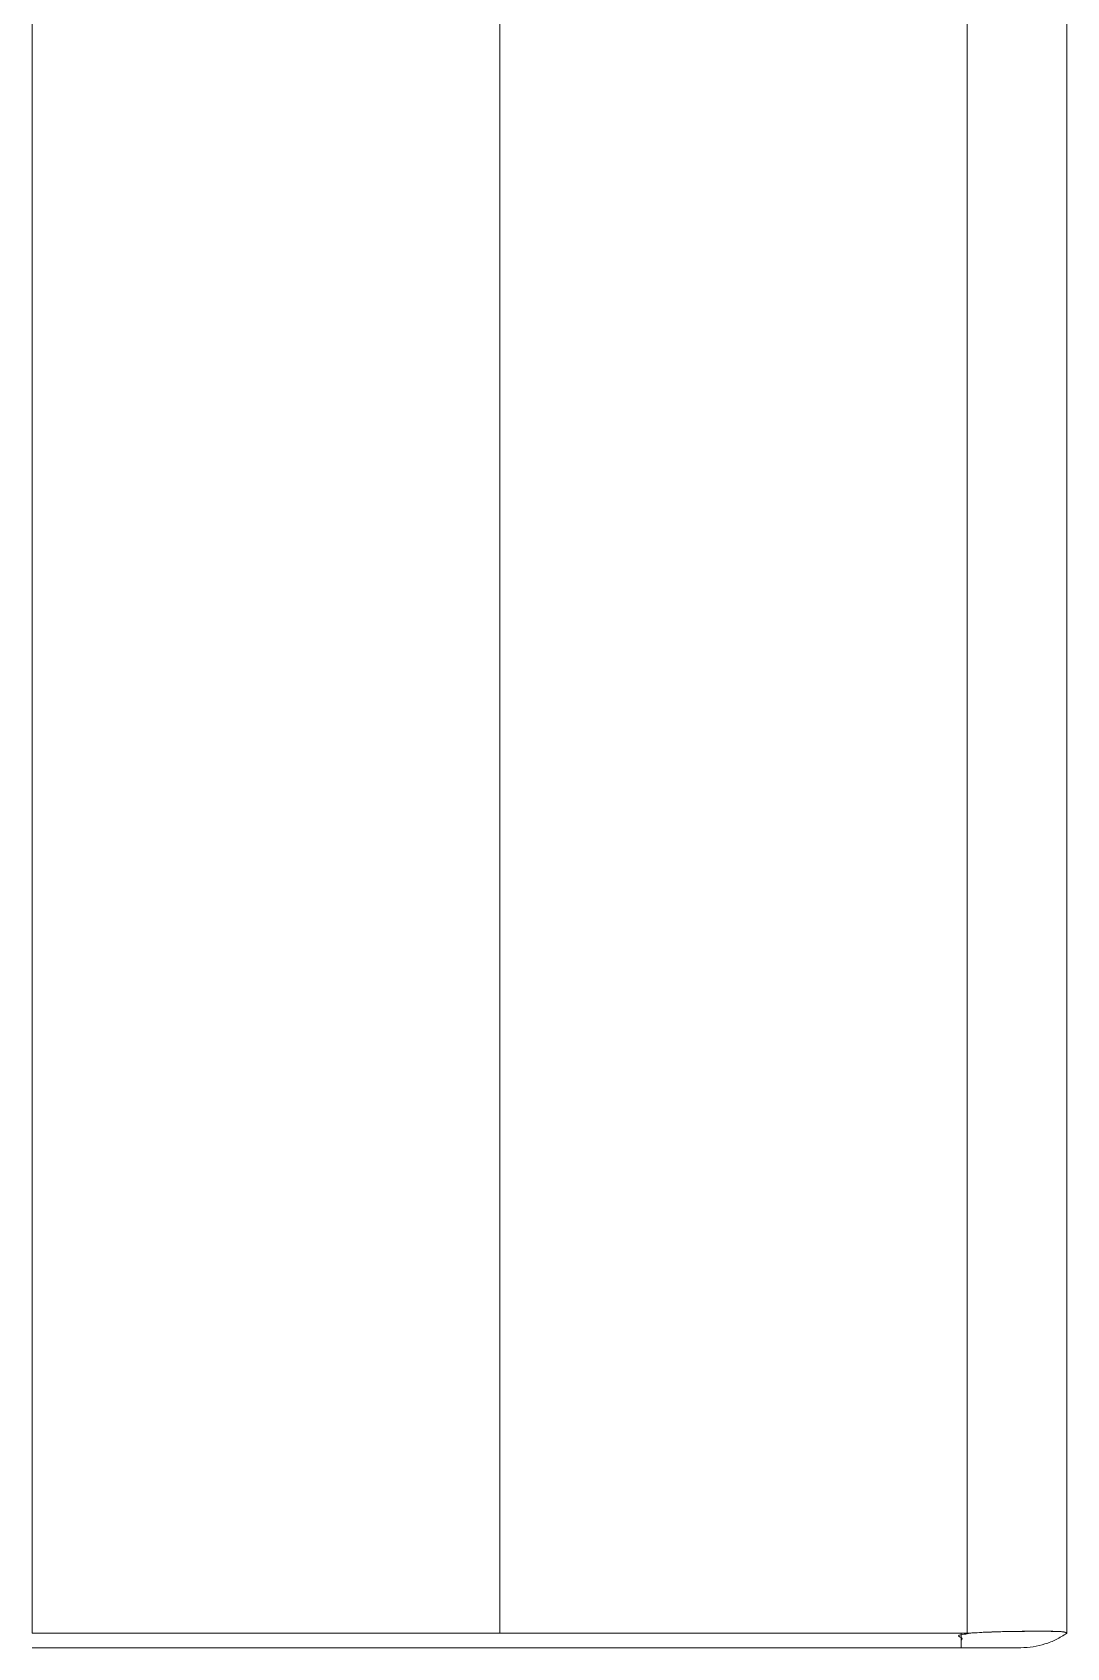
# Model space of a CAD drawing. Header units: millimetres. Extents: x 107797 to 108294, y 9317 to 9593.
# Drawn here: x 108004.53 to 108030.53, y 9347.22 to 9387.81 of the extents above; entities that cross this region are included whole.
import ezdxf

# ---------------------------------------------------------------- set-up
doc = ezdxf.new("R2010")
doc.units = ezdxf.units.MM
doc.linetypes.add('DASHED', pattern=[0])
doc.layers.add('PUNCH', color=2, linetype='Continuous')

msp = doc.modelspace()

# ---------------------------------------------------------------- linework, layer by layer
at = {"layer": 'PUNCH', "color": 155, "linetype": 'Continuous', "lineweight": 13}
for p, q in [((108004.528, 9428.615), (108004.528, 9347.576)), ((108016.278, 9428.615), (108016.278, 9347.581)), ((108028.03, 9428.615), (108028.03, 9347.576))]:
    msp.add_line(p, q, dxfattribs=at)
at = {"layer": 'PUNCH', "color": 155, "linetype": 'DASHED', "lineweight": 13}
for p, q in [((108028.03, 9428.615), (108028.03, 9347.58)), ((108027.88, 9347.576), (108027.88, 9347.215))]:
    msp.add_line(p, q, dxfattribs=at)
at = {"layer": 'PUNCH', "color": 11, "linetype": 'Continuous', "lineweight": 13}
for p, q in [((108030.53, 9428.615), (108030.53, 9347.582)), ((108030.53, 9428.615), (108030.53, 9347.583)), ((108030.53, 9347.583), (108030.53, 9347.579))]:
    msp.add_line(p, q, dxfattribs=at)
at = {"layer": 'PUNCH', "color": 11, "linetype": 'DASHED', "lineweight": 13}
msp.add_line((108027.88, 9347.576), (108004.527, 9347.576), dxfattribs=at)
at = {"layer": 'PUNCH', "color": 11, "linetype": 'Continuous', "lineweight": 13}
for points in [[(108004.528, 9347.577), (108008.445, 9347.582), (108012.361, 9347.584), (108016.278, 9347.581)], [(108016.278, 9347.581), (108020.195, 9347.578), (108024.113, 9347.577), (108028.03, 9347.577)]]:
    msp.add_open_spline(points, degree=3, dxfattribs=at)
for points, knots in [([(108027.88, 9347.215), (108027.88, 9347.215), (108027.88, 9347.216), (108027.881, 9347.24), (108027.879, 9347.3), (108027.884, 9347.346), (108027.868, 9347.39), (108027.893, 9347.423), (108027.904, 9347.445), (108027.883, 9347.471), (108027.84, 9347.486), (108027.788, 9347.518), (108027.904, 9347.553), (108028.015, 9347.557), (108028.109, 9347.581), (108028.149, 9347.591)], [0, 0, 0, 0, 0.022341, 0.295392, 0.389688, 0.483983, 0.578279, 0.610114, 0.641139, 0.673786, 0.717177, 0.753133, 0.800333, 0.916101, 1, 1, 1, 1]), ([(108028.375, 9347.599), (108028.449, 9347.602), (108028.522, 9347.605), (108028.631, 9347.61), (108028.668, 9347.611), (108028.74, 9347.614), (108028.776, 9347.615), (108028.954, 9347.62), (108029.09, 9347.623), (108029.286, 9347.625), (108029.35, 9347.626), (108029.444, 9347.627), (108029.474, 9347.627), (108029.535, 9347.628), (108029.565, 9347.628), (108029.652, 9347.628), (108029.708, 9347.628), (108029.815, 9347.629), (108029.866, 9347.629), (108029.964, 9347.628), (108030.011, 9347.628), (108030.077, 9347.628), (108030.098, 9347.628), (108030.139, 9347.627), (108030.159, 9347.627), (108030.254, 9347.625), (108030.319, 9347.623), (108030.384, 9347.619), (108030.396, 9347.618), (108030.419, 9347.616), (108030.43, 9347.615), (108030.46, 9347.611), (108030.477, 9347.608), (108030.503, 9347.602), (108030.513, 9347.598), (108030.527, 9347.59), (108030.53, 9347.586), (108030.53, 9347.583)], [0, 0, 0, 0, 0.0625, 0.0625, 0.09375, 0.09375, 0.125, 0.125, 0.25, 0.25, 0.3125, 0.3125, 0.34375, 0.34375, 0.375, 0.375, 0.4375, 0.4375, 0.5, 0.5, 0.5625, 0.5625, 0.59375, 0.59375, 0.625, 0.625, 0.75, 0.75, 0.78125, 0.78125, 0.8125, 0.8125, 0.875, 0.875, 0.9375, 0.9375, 1, 1, 1, 1]), ([(108030.53, 9347.579), (108030.447, 9347.52), (108030.359, 9347.468), (108030.175, 9347.377), (108030.081, 9347.339), (108029.886, 9347.277), (108029.786, 9347.254), (108029.584, 9347.223), (108029.482, 9347.215), (108029.38, 9347.215)], [0, 0, 0, 0, 0.25, 0.25, 0.5, 0.5, 0.75, 0.75, 1, 1, 1, 1]), ([(108004.527, 9347.215), (108009.645, 9347.215), (108014.762, 9347.215), (108022.547, 9347.215), (108025.213, 9347.215), (108027.88, 9347.215)], [0, 0, 0, 0, 0.657432, 0.657432, 1, 1, 1, 1]), ([(108029.38, 9347.215), (108029.38, 9347.215), (108029.379, 9347.215), (108029.375, 9347.215), (108029.372, 9347.215), (108029.363, 9347.215), (108029.354, 9347.215), (108029.332, 9347.215), (108029.319, 9347.215), (108029.289, 9347.215), (108029.273, 9347.215), (108029.236, 9347.215), (108029.215, 9347.215), (108029.181, 9347.215), (108029.17, 9347.215), (108029.145, 9347.215), (108029.132, 9347.215), (108029.065, 9347.215), (108029.004, 9347.215), (108028.901, 9347.215), (108028.865, 9347.215), (108028.807, 9347.215), (108028.788, 9347.215), (108028.748, 9347.215), (108028.728, 9347.215), (108028.626, 9347.215), (108028.54, 9347.215), (108028.427, 9347.215), (108028.404, 9347.215), (108028.358, 9347.215), (108028.335, 9347.215), (108028.265, 9347.215), (108028.217, 9347.215), (108028.123, 9347.215), (108028.075, 9347.215), (108028.002, 9347.215), (108027.978, 9347.215), (108027.929, 9347.215), (108027.905, 9347.215), (108027.88, 9347.215)], [0, 0, 0, 0, 0.03125, 0.03125, 0.0625, 0.0625, 0.125, 0.125, 0.1875, 0.1875, 0.25, 0.25, 0.3125, 0.3125, 0.34375, 0.34375, 0.375, 0.375, 0.5, 0.5, 0.5625, 0.5625, 0.59375, 0.59375, 0.625, 0.625, 0.75, 0.75, 0.78125, 0.78125, 0.8125, 0.8125, 0.875, 0.875, 0.9375, 0.9375, 0.96875, 0.96875, 1, 1, 1, 1])]:
    msp.add_open_spline(points, degree=3, knots=knots, dxfattribs=at)
at = {"layer": 'PUNCH', "color": 11, "linetype": 'DASHED', "lineweight": 13}
msp.add_open_spline([(108028.03, 9347.58), (108028.113, 9347.584), (108028.194, 9347.588), (108028.357, 9347.597), (108028.438, 9347.601), (108028.558, 9347.606), (108028.618, 9347.608), (108028.678, 9347.61), (108028.717, 9347.612), (108028.737, 9347.612), (108028.836, 9347.616), (108028.913, 9347.618), (108029.063, 9347.621), (108029.21, 9347.624), (108029.35, 9347.625), (108029.436, 9347.626), (108029.453, 9347.626), (108029.486, 9347.626), (108029.503, 9347.627), (108029.553, 9347.627), (108029.585, 9347.627), (108029.68, 9347.627), (108029.74, 9347.628), (108029.855, 9347.628), (108029.91, 9347.628), (108029.988, 9347.628), (108030.013, 9347.627), (108030.062, 9347.627), (108030.086, 9347.627), (108030.155, 9347.626), (108030.239, 9347.625), (108030.308, 9347.622), (108030.371, 9347.619), (108030.398, 9347.617), (108030.434, 9347.614), (108030.445, 9347.612), (108030.465, 9347.61), (108030.474, 9347.608), (108030.498, 9347.603), (108030.51, 9347.599), (108030.526, 9347.591), (108030.53, 9347.587), (108030.53, 9347.582)], degree=3, knots=[0, 0, 0, 0, 0.0625, 0.0625, 0.125, 0.125, 0.15625, 0.171875, 0.171875, 0.1875, 0.1875, 0.25, 0.25, 0.3125, 0.375, 0.375, 0.390625, 0.390625, 0.40625, 0.40625, 0.4375, 0.4375, 0.5, 0.5, 0.5625, 0.5625, 0.59375, 0.59375, 0.625, 0.625, 0.6875, 0.75, 0.75, 0.8125, 0.8125, 0.84375, 0.84375, 0.875, 0.875, 0.9375, 0.9375, 1, 1, 1, 1], dxfattribs=at)

doc.saveas('drawing.dxf')
